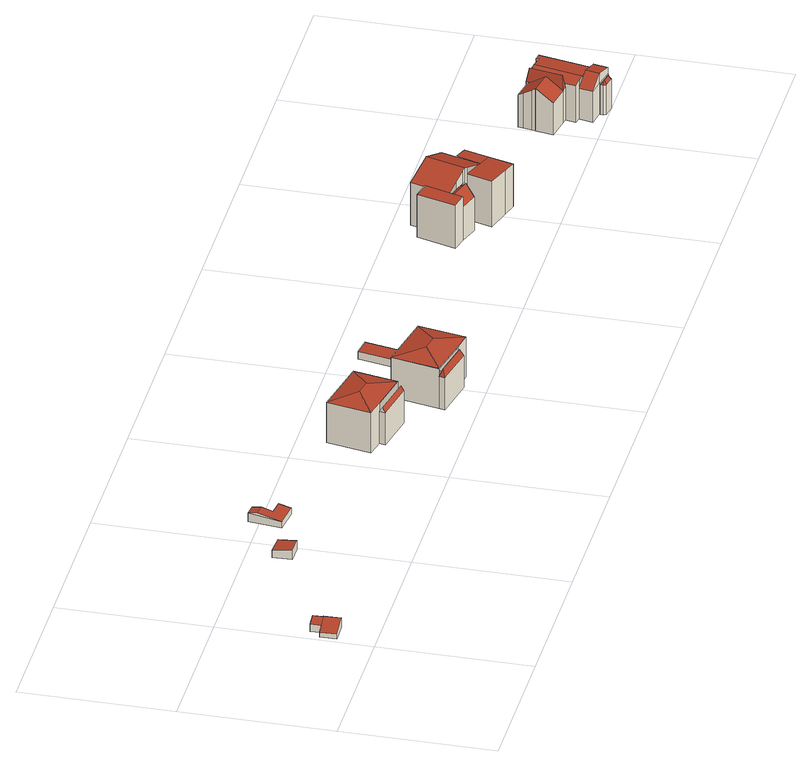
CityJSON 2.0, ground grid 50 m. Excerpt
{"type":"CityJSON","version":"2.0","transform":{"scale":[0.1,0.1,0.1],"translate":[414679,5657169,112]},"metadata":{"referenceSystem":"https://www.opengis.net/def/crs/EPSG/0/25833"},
"CityObjects":{
"building1":{"type":"Building","attributes":{"Gemeindeschluessel":14612000,"Geometrietyp2DReferenz":"3000","function":"31001_9998","roofType":"9999"},"children":["building1-1","building1-2"]},
"building1-1":{"type":"BuildingPart","attributes":{"Dachtyp_tdc":"tdcGableRoof","Dachneigung":11.29,"QualitaetDacherkennung":55,"Geometrietyp2DReferenz":"3000","measuredHeight":3.39,"roofType":"3100"},"parents":["building1"],"geometry":[{"type":"MultiSurface","lod":"2","boundaries":[[[0,1,2,3,4]],[[1,5,6,2]],[[5,7,8,6]],[[5,1,9]],[[1,0,10,9]],[[7,5,9,10,11]],[[3,2,6,8]]],"semantics":{"surfaces":[{"type":"WallSurface"},{"type":"RoofSurface"},{"type":"GroundSurface"}],"values":[0,0,0,0,1,1,2]}}]},
"building1-2":{"type":"BuildingPart","attributes":{"Dachtyp_tdc":"tdcPolyFlatRoof","Dachneigung":14.03,"QualitaetDacherkennung":72,"Geometrietyp2DReferenz":"3000","measuredHeight":3.42,"roofType":"2100"},"parents":["building1"],"geometry":[{"type":"MultiSurface","lod":"2","boundaries":[[[12,4,3,13]],[[14,15,16,8,7]],[[15,17,18,16]],[[17,12,13,18]],[[17,15,14,11,19,4,12]],[[13,3,8,16,18]]],"semantics":{"surfaces":[{"type":"WallSurface"},{"type":"RoofSurface"},{"type":"GroundSurface"}],"values":[0,0,0,0,1,2]}}]},
"building2":{"type":"Building","attributes":{"Dachtyp_tdc":"tdcPolyFlatRoof","Gemeindeschluessel":14612000,"Dachneigung":5.16,"QualitaetDacherkennung":87,"Geometrietyp2DReferenz":"3000","measuredHeight":3.17,"function":"31001_9998","roofType":"2100"},"geometry":[{"type":"Solid","lod":"2","boundaries":[[[[20,21,22,23]],[[21,24,25,22]],[[24,26,27,25]],[[26,20,23,27]],[[26,24,21,20]],[[23,22,25,27]]]],"semantics":{"surfaces":[{"type":"WallSurface"},{"type":"RoofSurface"},{"type":"GroundSurface"}],"values":[[0,0,0,0,1,2]]}}]},
"building3":{"type":"Building","attributes":{"Dachtyp_tdc":"tdcFreeFormRoof","Gemeindeschluessel":14612000,"Dachneigung":10.49,"QualitaetDacherkennung":47,"Geometrietyp2DReferenz":"3000","measuredHeight":3.52,"function":"31001_9998","roofType":"5000"},"geometry":[{"type":"Solid","lod":"2","boundaries":[[[[28,29,30,31]],[[29,32,33,30]],[[32,34,35,33]],[[34,36,37,35]],[[36,38,39,37]],[[38,28,31,39]],[[40,32,29,41]],[[38,36,34,40,41,28]],[[29,28,41]],[[34,32,40]],[[31,30,33,35,37,39]]]],"semantics":{"surfaces":[{"type":"WallSurface"},{"type":"RoofSurface"},{"type":"GroundSurface"}],"values":[[0,0,0,0,0,0,1,1,0,0,2]]}}]},
"building4":{"type":"Building","attributes":{"Gemeindeschluessel":14612000,"Geometrietyp2DReferenz":"3000","function":"31001_9998","roofType":"9999"},"children":["building4-1","building4-2"]},
"building4-1":{"type":"BuildingPart","attributes":{"Dachtyp_tdc":"tdcFreeFormRoof","Dachneigung":55.28,"QualitaetDacherkennung":6,"Geometrietyp2DReferenz":"3000","measuredHeight":12.89,"roofType":"5000"},"parents":["building4"],"geometry":[{"type":"MultiSurface","lod":"2","boundaries":[[[42,43,44,45]],[[46,47,48,49]],[[47,42,45,48]],[[50,47,46]],[[51,50,46,43]],[[51,43,42]],[[50,51,42,47]],[[45,44,49,48]]],"semantics":{"surfaces":[{"type":"WallSurface"},{"type":"RoofSurface"},{"type":"GroundSurface"}],"values":[0,0,0,0,1,0,1,2]}}]},
"building4-2":{"type":"BuildingPart","attributes":{"Dachtyp_tdc":"tdcHipRoof","Dachneigung":12.16,"QualitaetDacherkennung":84,"Geometrietyp2DReferenz":"3000","measuredHeight":15.83,"roofType":"3200"},"parents":["building4"],"geometry":[{"type":"MultiSurface","lod":"2","boundaries":[[[52,53,46,49,54]],[[55,56,57,44,43]],[[56,58,59,57]],[[58,52,54,59]],[[60,52,61]],[[58,62,63]],[[52,58,63,61]],[[62,64,60,61,63]],[[53,60,64,55]],[[55,64,62,56]],[[56,62,58]],[[52,60,53]],[[54,49,44,57,59]]],"semantics":{"surfaces":[{"type":"WallSurface"},{"type":"RoofSurface"},{"type":"GroundSurface"}],"values":[0,0,0,0,1,1,1,1,0,0,0,0,2]}}]},
"building5":{"type":"Building","attributes":{"Gemeindeschluessel":14612000,"Geometrietyp2DReferenz":"3000","function":"31001_9998","roofType":"9999"},"children":["building5-1","building5-2"]},
"building5-1":{"type":"BuildingPart","attributes":{"Dachtyp_tdc":"tdcHipRoof","Dachneigung":12,"QualitaetDacherkennung":77,"Geometrietyp2DReferenz":"3000","measuredHeight":15.8,"roofType":"3200"},"parents":["building5"],"geometry":[{"type":"MultiSurface","lod":"2","boundaries":[[[65,66,67,68,69]],[[70,71,67,66,72]],[[71,73,68,67]],[[73,74,69,68]],[[74,75,76,65,69]],[[71,77,78]],[[79,73,80]],[[77,81,79,80,78]],[[73,71,78,80]],[[75,81,77,70]],[[74,79,81,75]],[[73,79,74]],[[70,77,71]]],"semantics":{"surfaces":[{"type":"GroundSurface"},{"type":"WallSurface"},{"type":"RoofSurface"}],"values":[0,1,1,1,1,2,2,2,2,1,1,1,1]}}]},
"building5-2":{"type":"BuildingPart","attributes":{"Dachtyp_tdc":"tdcFreeFormRoof","Dachneigung":69.5,"QualitaetDacherkennung":18,"Geometrietyp2DReferenz":"3000","measuredHeight":14.09,"roofType":"5000"},"parents":["building5"],"geometry":[{"type":"MultiSurface","lod":"2","boundaries":[[[76,82,83,65]],[[82,84,85,83]],[[84,72,66,85]],[[86,72,84]],[[87,86,84,82]],[[87,82,76]],[[86,87,76,72]],[[65,83,85,66]]],"semantics":{"surfaces":[{"type":"WallSurface"},{"type":"RoofSurface"},{"type":"GroundSurface"}],"values":[0,0,0,1,1,1,1,2]}}]},
"building6":{"type":"Building","attributes":{"Dachtyp_tdc":"tdcPolyFlatRoof","Gemeindeschluessel":14612000,"Dachneigung":4.95,"QualitaetDacherkennung":83,"Geometrietyp2DReferenz":"3000","measuredHeight":3.17,"function":"31001_9998","roofType":"2100"},"geometry":[{"type":"Solid","lod":"2","boundaries":[[[[88,89,90,91]],[[89,92,93,90]],[[92,94,95,93]],[[94,88,91,95]],[[94,92,89,88]],[[91,90,93,95]]]],"semantics":{"surfaces":[{"type":"WallSurface"},{"type":"RoofSurface"},{"type":"GroundSurface"}],"values":[[0,0,0,0,1,2]]}}]},
"building7":{"type":"Building","attributes":{"Gemeindeschluessel":14612000,"Geometrietyp2DReferenz":"3000","function":"31001_9998","roofType":"9999"},"children":["building7-1","building7-2","building7-3","building7-4","building7-5"]},
"building7-1":{"type":"BuildingPart","attributes":{"Dachtyp_tdc":"tdcPolyFlatRoof","Dachneigung":4.22,"QualitaetDacherkennung":36,"Geometrietyp2DReferenz":"3000","measuredHeight":15.57,"roofType":"2100"},"parents":["building7"],"geometry":[{"type":"MultiSurface","lod":"2","boundaries":[[[96,97,98,99,100]],[[97,101,102,98]],[[101,103,104,102]],[[103,105,104]],[[101,97,96,106,107,108,109,103]],[[110,111,112,99,98,102,104]]],"semantics":{"surfaces":[{"type":"WallSurface"},{"type":"RoofSurface"},{"type":"GroundSurface"}],"values":[0,0,0,0,1,2]}}]},
"building7-2":{"type":"BuildingPart","attributes":{"Dachtyp_tdc":"tdcPolyFlatRoof","Dachneigung":4.6,"QualitaetDacherkennung":53,"Geometrietyp2DReferenz":"3000","measuredHeight":15.59,"roofType":"2100"},"parents":["building7"],"geometry":[{"type":"MultiSurface","lod":"2","boundaries":[[[113,114,115,116,117]],[[114,118,119,115]],[[120,118,114,113]],[[116,115,119,121]]],"semantics":{"surfaces":[{"type":"WallSurface"},{"type":"RoofSurface"},{"type":"GroundSurface"}],"values":[0,0,1,2]}}]},
"building7-3":{"type":"BuildingPart","attributes":{"Dachtyp_tdc":"tdcPolyFlatRoof","Dachneigung":4.69,"QualitaetDacherkennung":42,"Geometrietyp2DReferenz":"3000","measuredHeight":16.26,"roofType":"2100"},"parents":["building7"],"geometry":[{"type":"MultiSurface","lod":"2","boundaries":[[[118,122,123,119]],[[122,124,125,123]],[[124,126,127,125]],[[126,128,129,127]],[[126,124,122,118,120,130,128]],[[129,121,119,123,125,127]]],"semantics":{"surfaces":[{"type":"WallSurface"},{"type":"RoofSurface"},{"type":"GroundSurface"}],"values":[0,0,0,0,1,2]}}]},
"building7-4":{"type":"BuildingPart","attributes":{"Dachtyp_tdc":"tdcGableRoof","Dachneigung":21.12,"QualitaetDacherkennung":19,"Geometrietyp2DReferenz":"3000","measuredHeight":19.09,"roofType":"3100"},"parents":["building7"],"geometry":[{"type":"MultiSurface","lod":"2","boundaries":[[[131,132,133,129,128]],[[132,134,135,136,133]],[[105,137,138,104]],[[137,139,140,138]],[[139,141,142,140]],[[141,143,144,142]],[[143,145,146,144]],[[145,117,116,146]],[[141,139,137,105,147,134,132]],[[132,131,130,148,117,145,143,141]],[[116,121,129,133,136,110,104,138,140,142,144,146]]],"semantics":{"surfaces":[{"type":"WallSurface"},{"type":"RoofSurface"},{"type":"GroundSurface"}],"values":[0,0,0,0,0,0,0,0,1,1,2]}}]},
"building7-5":{"type":"BuildingPart","attributes":{"Dachtyp_tdc":"tdcGableRoof","Dachneigung":54.07,"QualitaetDacherkennung":16,"Geometrietyp2DReferenz":"3000","measuredHeight":15.77,"roofType":"3100"},"parents":["building7"],"geometry":[{"type":"MultiSurface","lod":"2","boundaries":[[[149,150,151,152]],[[150,153,154,151]],[[153,155,156,154]],[[155,100,99,156]],[[135,149,152,136]],[[157,106,100,155,153]],[[153,150,149,135,158,159,108,157]],[[152,151,154,156,99,112,111,110,136]]],"semantics":{"surfaces":[{"type":"WallSurface"},{"type":"RoofSurface"},{"type":"GroundSurface"}],"values":[0,0,0,0,0,1,1,2]}}]},
"building8":{"type":"Building","attributes":{"Gemeindeschluessel":14612000,"Geometrietyp2DReferenz":"3000","function":"31001_9998","roofType":"9999"},"children":["building8-1","building8-2","building8-3","building8-4","building8-5","building8-6"]},
"building8-1":{"type":"BuildingPart","attributes":{"Dachtyp_tdc":"tdcPolyFlatRoof","Dachneigung":36.43,"QualitaetDacherkennung":38,"Geometrietyp2DReferenz":"3000","measuredHeight":11.46,"roofType":"2100"},"parents":["building8"],"geometry":[{"type":"MultiSurface","lod":"2","boundaries":[[[160,161,162,163]],[[161,164,165,162]],[[164,166,167,165]],[[166,164,161,160,168]],[[169,163,162,165,167]]],"semantics":{"surfaces":[{"type":"WallSurface"},{"type":"RoofSurface"},{"type":"GroundSurface"}],"values":[0,0,0,1,2]}}]},
"building8-2":{"type":"BuildingPart","attributes":{"Dachtyp_tdc":"tdcFreeFormRoof","Dachneigung":81.13,"QualitaetDacherkennung":40,"Geometrietyp2DReferenz":"3000","measuredHeight":16.23,"roofType":"5000"},"parents":["building8"],"geometry":[{"type":"MultiSurface","lod":"2","boundaries":[[[170,171,172,173,174]],[[171,175,176,172]],[[177,178,179,180,181]],[[175,171,182]],[[171,170,183,184,185,178,186,182]],[[178,177,186]],[[177,175,182,186]],[[173,172,176,181,180,187]]],"semantics":{"surfaces":[{"type":"WallSurface"},{"type":"RoofSurface"},{"type":"GroundSurface"}],"values":[0,0,0,1,1,1,1,2]}}]},
"building8-3":{"type":"BuildingPart","attributes":{"Dachtyp_tdc":"tdcGableRoof","Dachneigung":13.24,"QualitaetDacherkennung":36,"Geometrietyp2DReferenz":"3000","measuredHeight":14.51,"roofType":"3100"},"parents":["building8"],"geometry":[{"type":"MultiSurface","lod":"2","boundaries":[[[188,189,190,191]],[[191,190,192]],[[193,194,195,196,197,198,199]],[[200,188,201,197,196]],[[191,192,199,198,202]],[[192,203,193,199]],[[192,190,204,205,206,203]],[[189,207,208,209,210,204,190]],[[200,211,207,189,188]]],"semantics":{"surfaces":[{"type":"WallSurface"},{"type":"GroundSurface"},{"type":"RoofSurface"}],"values":[0,0,1,0,0,0,2,2,0]}}]},
"building8-4":{"type":"BuildingPart","attributes":{"Dachtyp_tdc":"tdcCutGableRoof","Dachneigung":2.93,"QualitaetDacherkennung":19,"Geometrietyp2DReferenz":"3000","measuredHeight":14.22,"roofType":"9999"},"parents":["building8"],"geometry":[{"type":"MultiSurface","lod":"2","boundaries":[[[212,213,214,215]],[[213,216,217,214]],[[216,218,219,217]],[[218,220,160,163,219]],[[221,222,223,167,166]],[[222,211,200,196,223]],[[224,225,226,193,203]],[[225,227,177,181,226]],[[228,229,230,176]],[[229,231,232,230]],[[231,233,234,232]],[[233,235,236,234]],[[235,212,215,236]],[[231,229,228,227,225,224,237]],[[238,208,211,222,221,239,220,218,216,213]],[[237,205,210,238,213,212,235,233,231]],[[215,214,217,219,163,169,167,223,196,195,194,193,226,181,176,230,232,234,236]]],"semantics":{"surfaces":[{"type":"WallSurface"},{"type":"RoofSurface"},{"type":"GroundSurface"}],"values":[0,0,0,0,0,0,0,0,0,0,0,0,0,1,1,1,2]}}]},
"building8-5":{"type":"BuildingPart","attributes":{"Dachtyp_tdc":"tdcFreeFormRoof","Dachneigung":52.15,"QualitaetDacherkennung":15,"Geometrietyp2DReferenz":"3000","measuredHeight":11.71,"roofType":"5000"},"parents":["building8"],"geometry":[{"type":"MultiSurface","lod":"2","boundaries":[[[240,241,242]],[[241,243,244,242]],[[243,245,246,244]],[[245,247,248,246]],[[247,249,250,248]],[[249,251,252,250]],[[251,253,254,252]],[[253,255,256,254]],[[255,202,198,256]],[[201,240,242,197]],[[255,253,257]],[[253,251,258,257]],[[251,249,259,258]],[[249,247,245,259]],[[245,243,241,240,201,202,255,257,258,259]],[[242,244,246,248,250,252,254,256,198,197]]],"semantics":{"surfaces":[{"type":"WallSurface"},{"type":"RoofSurface"},{"type":"GroundSurface"}],"values":[0,0,0,0,0,0,0,0,0,0,1,1,1,1,1,2]}}]},
"building8-6":{"type":"BuildingPart","attributes":{"Dachtyp_tdc":"tdcGableRoof","Dachneigung":31.69,"QualitaetDacherkennung":50,"Geometrietyp2DReferenz":"3000","measuredHeight":14.89,"roofType":"3100"},"parents":["building8"],"geometry":[{"type":"MultiSurface","lod":"2","boundaries":[[[260,261,262,263]],[[261,174,173,262]],[[179,264,265,180]],[[264,266,267,265]],[[266,268,269,267]],[[268,270,271,269]],[[270,260,263,271]],[[266,264,179,185,272]],[[272,183,174,261,260,270,268,266]],[[263,262,173,187,180,265,267,269,271]]],"semantics":{"surfaces":[{"type":"WallSurface"},{"type":"RoofSurface"},{"type":"GroundSurface"}],"values":[0,0,0,0,0,0,0,1,1,2]}}]}
},
"vertices":[
[34,175,41],[33,210,41],[33,210,15],[34,175,15],[34,175,38],[75,211,42],[75,211,15],[76,177,42],[76,177,15],[71,211,49],[72,177,49],[72,177,48],
[8,175,32],[8,175,15],[76,177,49],[78,122,49],[78,122,15],[10,120,32],[10,120,15],[47,176,41],
[485,414,42],[482,354,48],[482,354,16],[485,414,16],[423,355,48],[423,355,16],[422,418,42],[422,418,16],
[599,428,33],[612,537,42],[612,537,13],[599,428,13],[649,533,42],[649,533,13],[641,466,41],[641,466,13],[689,460,41],[689,460,13],[684,418,33],[684,418,13],[646,502,48],[609,507,48],
[1125,228,133],[1129,248,133],[1129,248,19],[1125,228,19],[1265,221,133],[1261,201,133],[1261,201,19],[1265,221,19],[1263,211,148],[1127,238,148],
[1294,367,161],[1265,221,161],[1294,367,19],[1129,248,161],[1071,260,161],[1071,260,19],[1099,405,161],[1099,405,19],[1265,221,162],[1207,306,177],[1071,260,162],[1158,316,177],[1129,248,162],
[1504,89,19],[1367,117,19],[1399,274,19],[1595,235,19],[1563,78,19],[1367,117,159],[1399,274,159],[1367,117,133],[1595,235,159],[1563,78,159],[1504,89,159],[1504,89,133],[1367,117,161],[1455,176,177],[1563,78,161],[1506,166,177],[1504,89,161],
[1500,70,133],[1500,70,19],[1363,97,133],[1363,97,19],[1375,105,159],[1492,82,159],
[1617,300,51],[1566,310,47],[1566,310,20],[1617,300,20],[1588,420,47],[1588,420,20],[1638,410,51],[1638,410,20],
[2329,265,172],[2281,278,168],[2281,278,16],[2329,265,16],[2329,265,134],[2318,406,168],[2318,406,16],[2366,392,172],[2366,392,16],[2366,392,168],[2337,291,172],[2337,292,172],[2338,295,172],[2342,309,172],[2343,312,16],[2342,309,16],[2337,292,16],
[2553,338,172],[2601,324,168],[2601,324,16],[2553,338,16],[2553,338,170],[2578,244,168],[2578,244,16],[2530,258,172],[2530,258,16],
[2554,161,168],[2554,161,16],[2507,174,172],[2507,174,16],[2426,198,178],[2426,198,16],[2450,281,179],[2450,281,16],[2523,260,172],
[2450,281,202],[2438,285,207],[2438,285,16],[2428,288,203],[2428,288,158],[2428,288,16],[2380,441,168],[2380,441,16],[2465,417,203],[2465,417,16],[2476,414,207],[2476,414,16],[2487,410,202],[2487,410,16],[2567,387,170],[2567,387,16],[2343,312,168],[2530,258,170],
[2427,284,161],[2407,290,161],[2407,290,16],[2427,284,16],[2403,273,174],[2403,273,16],[2395,245,134],[2395,245,16],[2337,292,174],[2343,312,158],[2342,309,161],
[3234,156,122],[3244,136,112],[3244,136,8],[3234,156,8],[3240,115,112],[3240,115,8],[3222,99,123],[3222,99,8],[3233,157,123],[3233,157,8],
[3095,240,123],[3096,247,123],[3096,247,8],[3095,240,8],[3095,240,121],[3111,244,123],[3111,244,8],[3089,122,123],[3075,125,123],[3075,125,120],[3075,125,8],[3089,122,8],[3102,238,170],[3094,236,123],[3085,182,123],[3075,130,123],[3083,130,169],[3085,182,8],
[3207,18,118],[3207,18,139],[3146,29,153],[3146,29,118],[3095,38,118],[3103,84,8],[3125,80,8],[3185,69,8],[3215,64,8],[3207,18,8],[3146,29,8],[3095,38,8],[3215,64,118],[3207,18,110],[3146,29,110],[3103,84,118],[3154,75,153],[3148,76,149],[3125,80,133],[3215,64,139],[3187,69,145],[3185,69,146],[3178,71,147],[3215,64,124],
[3193,238,148],[3216,234,147],[3216,234,8],[3193,238,8],[3247,229,123],[3247,229,8],[3245,214,123],[3245,214,8],[3234,156,123],[3222,99,124],[3221,98,124],[3221,98,8],[3103,84,145],[3082,88,139],[3082,88,8],[3089,122,139],[3111,244,139],[3141,238,147],[3141,238,8],[3154,236,150],[3154,236,8],[3171,233,149],[3171,233,8],[3192,229,148],[3192,229,8],[3125,80,150],[3185,69,147],[3233,157,124],
[3206,15,113],[3206,15,114],[3206,15,8],[3194,17,114],[3194,17,8],[3194,13,119],[3194,13,8],[3192,7,114],[3192,7,8],[3184,1,114],[3184,1,8],[3148,8,114],[3148,8,8],[3143,17,114],[3143,17,8],[3145,26,114],[3145,26,8],[3150,18,122],[3154,16,125],[3182,10,125],
[3015,238,131],[3018,254,121],[3018,254,8],[3015,238,8],[2997,139,120],[2997,139,8],[3007,196,157],[3007,196,8],[3008,198,156],[3008,198,8],[3010,209,149],[3010,209,8],[3085,182,157]
]}
